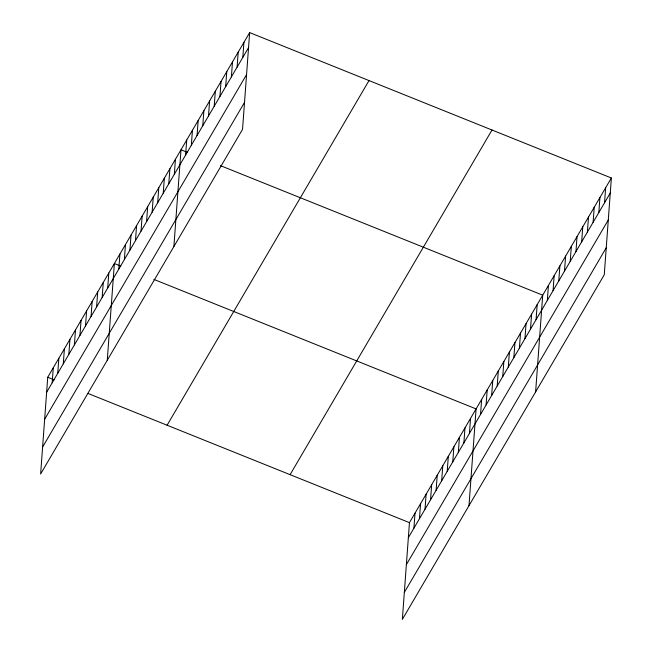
<?xml version="1.0" encoding="UTF-8"?>
<svg xmlns="http://www.w3.org/2000/svg" width="652" height="652" viewBox="0 0 652 652"><rect width="100%" height="100%" fill="white"/><g stroke="black" fill="none" stroke-linecap="round" stroke-linejoin="round"><path stroke-width="0.98" d="M249.651 32.6L47.735 377.255L40.628 474.004L242.544 129.357L249.651 32.6L611.372 177.996L604.265 274.745L402.349 619.4L409.456 522.643L611.372 177.996M52.184 382.797L53.285 367.777M57.735 373.319L58.843 358.298M63.293 363.84L64.393 348.82M68.843 354.362L69.943 339.342M74.393 344.892L75.493 329.863M79.943 335.413L81.052 320.385M85.502 325.935L86.602 310.906M91.052 316.456L92.152 301.428M96.602 306.978L97.71 291.949M102.16 297.499L103.26 282.471M107.71 288.021L108.811 273.001M107.262 360.271L114.369 263.522L120.791 266.106M118.819 269.064L119.919 254.044M124.369 259.586L125.469 244.565M129.919 250.107L131.019 235.087M135.469 240.629L136.578 225.608M141.028 231.15L142.128 216.13M146.578 221.672L147.678 206.651M152.128 212.193L153.236 197.173M157.686 202.715L158.786 187.695M163.236 193.236L164.337 178.216M168.786 183.758L169.895 168.738M174.345 174.288L175.445 159.259M173.888 246.537L180.995 149.781L187.426 152.364M185.616 155.037L186.716 140.017M191.338 145.274L192.438 130.253M197.059 135.51L198.159 120.49M202.78 125.746L203.88 110.718M208.501 115.983L209.602 100.954M214.215 106.211L215.323 91.19M219.936 96.447L221.044 81.427M225.657 86.683L226.766 71.663M231.378 76.92L232.487 61.899M237.1 67.156L238.208 52.127M242.821 57.392L243.929 42.364M413.906 528.193L415.014 513.173M419.456 518.715L420.564 503.694M425.014 509.236L426.115 494.216M430.564 499.758L431.665 484.738M436.115 490.28L437.223 475.259M441.673 480.801L442.773 465.781M447.223 471.323L448.323 456.302M452.773 461.844L453.882 446.824M458.332 452.366L459.432 437.345M463.882 442.887L464.982 427.867M469.432 433.409L470.54 418.388M468.984 505.667L476.09 408.91L153.848 279.39M480.54 414.46L481.641 399.431M486.09 404.982L487.191 389.953M491.641 395.503L492.749 380.475M497.199 386.025L498.299 370.996M502.749 376.546L503.849 361.518M508.299 367.068L509.408 352.039M513.857 357.589L514.958 342.569M519.408 348.111L520.508 333.09M524.958 338.632L526.066 323.612M530.508 329.154L531.616 314.134M536.066 319.676L537.166 304.655M535.618 391.925L542.717 295.177L220.482 165.649M547.338 300.433L548.438 285.413M553.059 290.67L554.159 275.641M558.78 280.906L559.881 265.877M564.502 271.134L565.602 256.114M570.223 261.37L571.323 246.35M575.944 251.607L577.044 236.586M581.665 241.843L582.766 226.814M587.387 232.079L588.487 217.051M593.108 222.308L594.208 207.287M598.829 212.544L599.93 197.523M604.543 202.78L605.651 187.76M46.634 392.276L248.542 47.62M44.654 419.252L246.562 74.597M42.608 447.036L244.524 102.38M167.099 425.234L369.016 80.579M290.091 474.664L491.999 130.017M408.356 537.672L610.264 193.016M406.375 564.64L608.283 219.985M404.33 592.432L606.246 247.776M47.735 377.255L54.165 379.839M88.134 393.49L409.456 522.643"/></g></svg>
